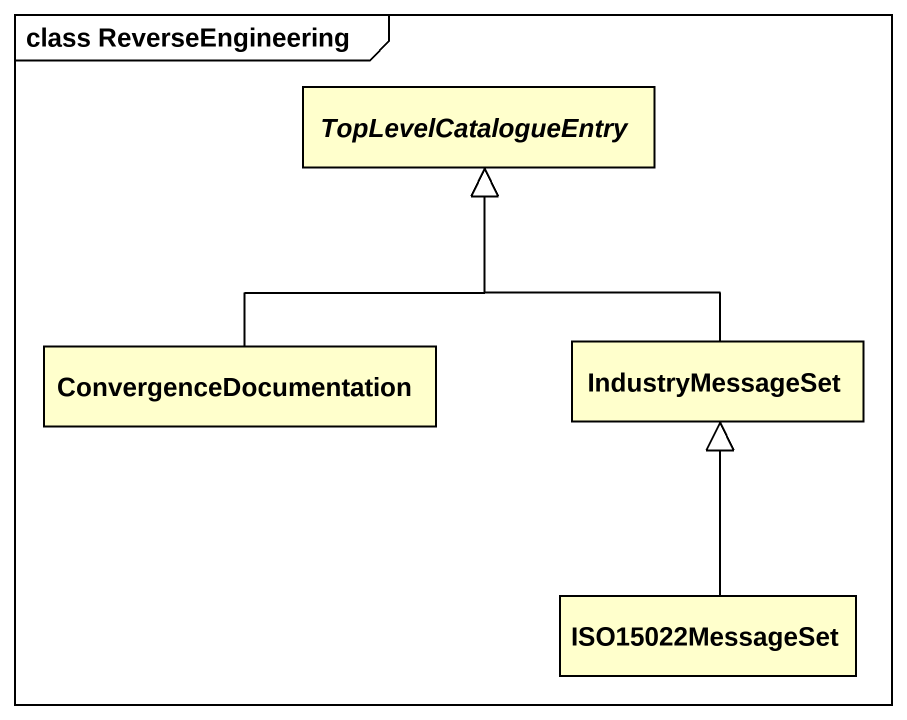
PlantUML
@startuml
mainframe class ReverseEngineering
hide circle
hide empty members
abstract class TopLevelCatalogueEntry
class ConvergenceDocumentation
class IndustryMessageSet
class ISO15022MessageSet
ConvergenceDocumentation -up-|> TopLevelCatalogueEntry
IndustryMessageSet -up-|> TopLevelCatalogueEntry
ISO15022MessageSet -up-|> IndustryMessageSet
@enduml
